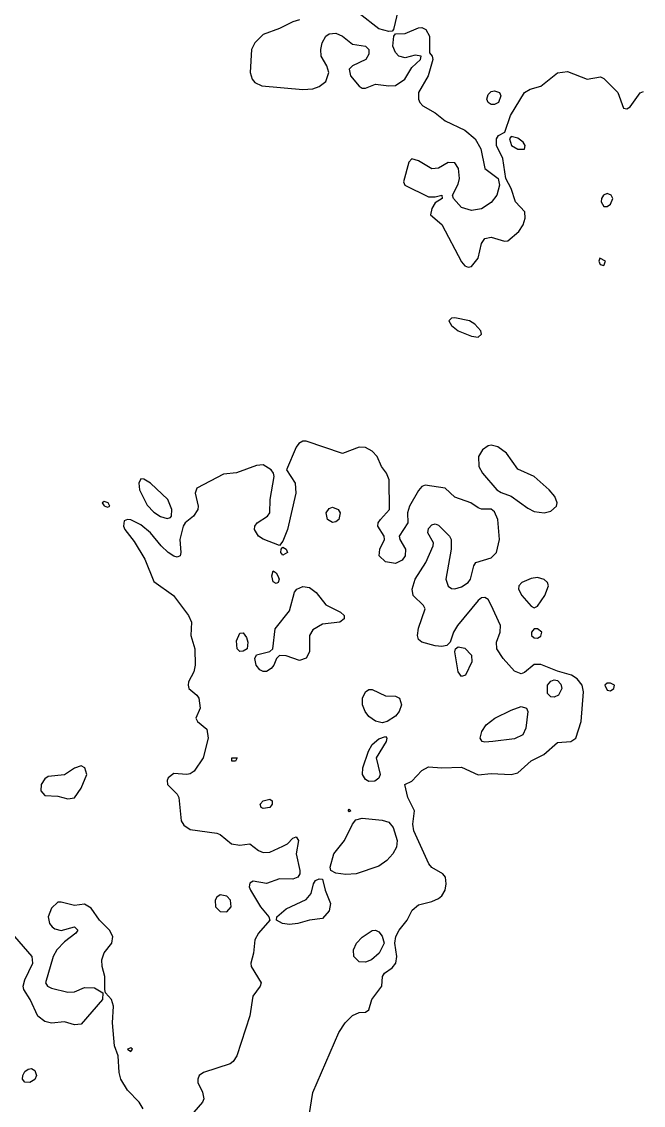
# Model space of a CAD drawing. Header units: inches. Extents: x 3308444 to 3309224, y 1376414 to 1377188.
# Drawn here: x 3308905 to 3308976.6, y 1376794.8 to 1376919.4 of the extents above; entities that cross this region are included whole.
import ezdxf

# ---------------------------------------------------------------- set-up
doc = ezdxf.new("R2010")
doc.units = ezdxf.units.IN
doc.header["$MEASUREMENT"] = 0

msp = doc.modelspace()

# ---------------------------------------------------------------- linework, layer by layer
at = {"elevation": 4480}
for points in [[(3308948.33, 1376920.8), (3308947.8, 1376918.52), (3308947.65, 1376918.32), (3308947.26, 1376918.31), (3308946.12, 1376918.59), (3308943.84, 1376920.35)], [(3308936.98, 1376919.65), (3308936.22, 1376919.41), (3308934.7, 1376918.62), (3308932.8, 1376917.96), (3308931.85, 1376916.99), (3308931.45, 1376916.23), (3308931.33, 1376913.57), (3308931.54, 1376912.8), (3308931.85, 1376912.42), (3308932.67, 1376912.04), (3308937.37, 1376911.61), (3308938.51, 1376911.7), (3308939.27, 1376911.95), (3308940.03, 1376912.56), (3308940.36, 1376913.57), (3308940.15, 1376914.33), (3308939.5, 1376915.47), (3308939.43, 1376916.23), (3308939.6, 1376916.99), (3308940.03, 1376917.75), (3308940.41, 1376918.03), (3308941.17, 1376918.11), (3308941.93, 1376917.76), (3308943.08, 1376916.85), (3308944.6, 1376916.62), (3308944.99, 1376916.23), (3308944.98, 1376915.67), (3308944.63, 1376915.09), (3308943.08, 1376914.36), (3308942.71, 1376913.95), (3308942.87, 1376913.18), (3308943.84, 1376912), (3308944.22, 1376911.78), (3308944.6, 1376911.78), (3308945.74, 1376912.25), (3308947.26, 1376912.04), (3308948.03, 1376912.07), (3308949.13, 1376912.8), (3308949.93, 1376914.17), (3308950.9, 1376915.09), (3308951, 1376915.47), (3308950.31, 1376915.57), (3308949.17, 1376915.25), (3308948.41, 1376915.47), (3308948.03, 1376915.89), (3308947.74, 1376916.61), (3308947.85, 1376917.75), (3308948.03, 1376918.01), (3308949.17, 1376918.07), (3308950.69, 1376918.71), (3308951.07, 1376918.74), (3308951.55, 1376918.52), (3308951.95, 1376917.75), (3308951.96, 1376915.85), (3308952.25, 1376915.47), (3308952.33, 1376915.09), (3308951.8, 1376913.18), (3308950.7, 1376911.28), (3308950.68, 1376910.52), (3308950.84, 1376910.14), (3308951.17, 1376909.76), (3308952.6, 1376908.94), (3308953.74, 1376908.03), (3308956.02, 1376906.96), (3308957.2, 1376905.95), (3308957.88, 1376904.81), (3308958.33, 1376902.52), (3308959.85, 1376901.38), (3308960.01, 1376900.62), (3308959.69, 1376899.48), (3308959.07, 1376898.61), (3308957.93, 1376897.89), (3308956.78, 1376897.71), (3308955.64, 1376898.06), (3308954.7, 1376899.1), (3308954.62, 1376899.48), (3308955.26, 1376900.73), (3308955.41, 1376901.38), (3308955.31, 1376902.52), (3308954.88, 1376903.18), (3308954.12, 1376903.23), (3308952.98, 1376902.59), (3308952.21, 1376902.49), (3308950.69, 1376903.4), (3308949.93, 1376903.66), (3308949.57, 1376903.28), (3308948.98, 1376901), (3308949.1, 1376900.62), (3308951.83, 1376899.29), (3308952.6, 1376899.26), (3308953.36, 1376899.48), (3308953.4, 1376899.1), (3308952.6, 1376898.6), (3308952.21, 1376897.95), (3308952.07, 1376897.19), (3308953.36, 1376896.08), (3308955.64, 1376891.8), (3308956.02, 1376891.35), (3308956.4, 1376891.19), (3308956.78, 1376891.27), (3308957.55, 1376892.24), (3308957.93, 1376893.91), (3308958.31, 1376894.49), (3308959.07, 1376894.64), (3308960.59, 1376894.17), (3308960.97, 1376894.22), (3308962.25, 1376895.29), (3308962.74, 1376896.05), (3308962.98, 1376896.81), (3308962.91, 1376897.57), (3308961.85, 1376898.72), (3308961.37, 1376900.24), (3308960.73, 1376901.38), (3308960.41, 1376903.67), (3308959.67, 1376905.19), (3308959.67, 1376905.95), (3308959.89, 1376906.33), (3308960.63, 1376906.71), (3308961.27, 1376908.62), (3308962.88, 1376911.27), (3308963.53, 1376911.66), (3308964.78, 1376912.01), (3308966.68, 1376913.55), (3308967.83, 1376913.69), (3308970.11, 1376912.82), (3308971.63, 1376913.08), (3308972.01, 1376912.89), (3308973.62, 1376911.28), (3308974.3, 1376909.46), (3308974.68, 1376909.39), (3308975.06, 1376909.64), (3308976.2, 1376911.25), (3308976.58, 1376911.41)], [(3308959.88, 1376910.14), (3308959.45, 1376909.9), (3308959.07, 1376909.91), (3308958.69, 1376910.14), (3308958.54, 1376910.52), (3308958.69, 1376911.04), (3308959.07, 1376911.38), (3308959.45, 1376911.48), (3308960, 1376911.28), (3308960.17, 1376910.9), (3308959.88, 1376910.14)], [(3308962.88, 1376904.77), (3308962.98, 1376905.19), (3308962.73, 1376905.57), (3308962.11, 1376906.04), (3308961.35, 1376906.22), (3308961.16, 1376905.95), (3308961.41, 1376905.19), (3308962.11, 1376904.76), (3308962.88, 1376904.77)], [(3308972.39, 1376898.15), (3308972.78, 1376898.42), (3308973.06, 1376899.1), (3308972.87, 1376899.48), (3308972.39, 1376899.67), (3308971.97, 1376899.48), (3308971.75, 1376899.1), (3308971.73, 1376898.72), (3308972.01, 1376898.18), (3308972.39, 1376898.15)], [(3308972.01, 1376891.39), (3308972.22, 1376891.86), (3308971.57, 1376892.24), (3308971.43, 1376891.86), (3308971.6, 1376891.48), (3308972.01, 1376891.39)], [(3308957.55, 1376883.14), (3308957.93, 1376883.49), (3308957.85, 1376883.87), (3308957.16, 1376884.63), (3308956.55, 1376885.01), (3308954.88, 1376885.37), (3308954.5, 1376885.31), (3308954.18, 1376885.01), (3308954.5, 1376884.47), (3308955.26, 1376883.87), (3308956.78, 1376883.26), (3308957.55, 1376883.14)], [(3308938.12, 1376793.63), (3308938.51, 1376796.26), (3308941.52, 1376803.15), (3308942.24, 1376804.29), (3308943.08, 1376805.12), (3308943.84, 1376805.46), (3308944.6, 1376805.51), (3308944.98, 1376805.78), (3308945.33, 1376806.95), (3308946.47, 1376808.48), (3308946.56, 1376809.62), (3308946.78, 1376810), (3308947.65, 1376810.62), (3308948.06, 1376811.14), (3308948.21, 1376811.9), (3308947.98, 1376813.43), (3308948.06, 1376814.19), (3308948.45, 1376814.95), (3308949.38, 1376816.09), (3308949.96, 1376817.23), (3308950.69, 1376817.85), (3308952.21, 1376818.22), (3308952.98, 1376818.56), (3308953.36, 1376818.87), (3308953.74, 1376819.52), (3308953.89, 1376820.28), (3308953.78, 1376821.04), (3308953.49, 1376821.42), (3308952.21, 1376822.16), (3308951.88, 1376822.56), (3308950.17, 1376826.37), (3308950.02, 1376827.13), (3308950.22, 1376828.66), (3308949.45, 1376830.18), (3308949.12, 1376831.7), (3308949.93, 1376832.06), (3308951.07, 1376833.3), (3308951.83, 1376833.71), (3308953.36, 1376833.59), (3308955.64, 1376833.67), (3308957.55, 1376832.8), (3308959.07, 1376832.95), (3308961.35, 1376832.82), (3308962.11, 1376833.03), (3308963.64, 1376834.41), (3308965.1, 1376835.13), (3308966.68, 1376836.5), (3308968.21, 1376836.65), (3308968.79, 1376837.03), (3308969.42, 1376838.94), (3308969.69, 1376842.36), (3308969.54, 1376843.13), (3308968.97, 1376843.83), (3308968.31, 1376844.27), (3308966.68, 1376844.71), (3308964.78, 1376845.47), (3308964.02, 1376845.47), (3308962.88, 1376844.55), (3308962.5, 1376844.4), (3308961.73, 1376844.71), (3308960.43, 1376846.17), (3308959.69, 1376847.31), (3308959.66, 1376848.07), (3308960.09, 1376849.22), (3308960.13, 1376849.98), (3308959.07, 1376852.32), (3308958.69, 1376852.95), (3308958.31, 1376853.19), (3308957.93, 1376853.14), (3308957.55, 1376852.84), (3308955.19, 1376849.98), (3308954.73, 1376849.22), (3308954.33, 1376848.07), (3308953.94, 1376847.69), (3308953.36, 1376847.55), (3308952.6, 1376847.63), (3308951.07, 1376848.06), (3308950.69, 1376848.36), (3308950.59, 1376848.84), (3308950.69, 1376849.68), (3308951.44, 1376851.88), (3308951.28, 1376852.26), (3308950.07, 1376853.41), (3308949.95, 1376854.17), (3308950.29, 1376855.31), (3308951.54, 1376857.21), (3308952.38, 1376859.12), (3308952.4, 1376859.5), (3308951.77, 1376860.64), (3308951.83, 1376861.12), (3308952.21, 1376861.54), (3308952.6, 1376861.65), (3308952.98, 1376861.53), (3308954.26, 1376860.26), (3308954.43, 1376859.88), (3308954.46, 1376858.74), (3308953.84, 1376855.31), (3308954.12, 1376854.51), (3308954.5, 1376854.24), (3308954.88, 1376854.19), (3308955.64, 1376854.43), (3308956.41, 1376854.93), (3308956.67, 1376855.31), (3308957.05, 1376856.83), (3308957.29, 1376857.21), (3308959.07, 1376857.77), (3308959.65, 1376858.36), (3308960.03, 1376859.88), (3308959.82, 1376862.16), (3308959.45, 1376863.05), (3308959.07, 1376863.36), (3308957.93, 1376863.35), (3308957.55, 1376863.51), (3308956.73, 1376864.07), (3308954.88, 1376864.73), (3308953.74, 1376865.77), (3308951.45, 1376866.1), (3308951.07, 1376865.95), (3308950.69, 1376865.52), (3308949.64, 1376863.69), (3308949.44, 1376862.92), (3308949.46, 1376861.78), (3308948.48, 1376860.26), (3308948.54, 1376859.88), (3308949.18, 1376858.74), (3308949.15, 1376857.97), (3308948.79, 1376857.5), (3308948.03, 1376857.12), (3308946.88, 1376857.31), (3308946.16, 1376857.97), (3308946.24, 1376858.74), (3308946.76, 1376859.88), (3308946.72, 1376860.26), (3308946.02, 1376861.4), (3308946.05, 1376861.78), (3308946.31, 1376862.16), (3308947.35, 1376863.31), (3308947.32, 1376866.73), (3308947.01, 1376867.49), (3308946.42, 1376868.26), (3308945.93, 1376869.4), (3308945.36, 1376870.02), (3308944.6, 1376870.44), (3308943.84, 1376870.49), (3308941.93, 1376869.75), (3308937.75, 1376871.17), (3308937.37, 1376871.18), (3308936.93, 1376870.92), (3308936.6, 1376870.48), (3308935.5, 1376867.87), (3308936.48, 1376866.35), (3308936.55, 1376865.21), (3308935.62, 1376861.02), (3308935.08, 1376859.67), (3308934.7, 1376859.18), (3308932.8, 1376859.89), (3308932.28, 1376860.26), (3308931.82, 1376861.02), (3308931.86, 1376861.4), (3308932.12, 1376861.78), (3308933.29, 1376862.54), (3308933.58, 1376862.92), (3308933.63, 1376864.45), (3308934.07, 1376867.11), (3308934, 1376867.49), (3308933.72, 1376867.87), (3308932.8, 1376868.44), (3308932.03, 1376868.38), (3308929.75, 1376867.53), (3308928.23, 1376867.39), (3308925.18, 1376865.77), (3308924.99, 1376865.21), (3308925.34, 1376863.69), (3308925.28, 1376863.31), (3308924.8, 1376862.56), (3308923.82, 1376861.78), (3308923.61, 1376861.4), (3308923.23, 1376859.88), (3308923.34, 1376858.36), (3308923.25, 1376857.97), (3308922.9, 1376857.84), (3308922.52, 1376857.93), (3308921.87, 1376858.36), (3308921.05, 1376859.12), (3308919.82, 1376860.64), (3308918.71, 1376861.57), (3308917.57, 1376862.13), (3308917.18, 1376862.18), (3308916.8, 1376862.02), (3308916.74, 1376861.4), (3308916.89, 1376861.02), (3308917.95, 1376859.64), (3308919.19, 1376857.59), (3308920.23, 1376855.02), (3308922.47, 1376853.41), (3308924.22, 1376851.12), (3308924.55, 1376850.36), (3308924.5, 1376848.84), (3308924.93, 1376847.31), (3308924.97, 1376845.41), (3308924.84, 1376844.65), (3308924.23, 1376843.51), (3308924.18, 1376843.13), (3308924.26, 1376842.74), (3308925.18, 1376841.98), (3308925.41, 1376841.6), (3308925.54, 1376840.46), (3308925.07, 1376839.32), (3308925.24, 1376838.94), (3308926.32, 1376838.05), (3308926.47, 1376837.03), (3308925.91, 1376834.75), (3308924.87, 1376833.23), (3308924.42, 1376832.91), (3308924.04, 1376832.84), (3308922.52, 1376832.97), (3308921.89, 1376832.46), (3308921.75, 1376832.14), (3308921.8, 1376831.7), (3308922.9, 1376830.59), (3308923.1, 1376830.18), (3308923.36, 1376827.51), (3308923.66, 1376827.02), (3308924.42, 1376826.53), (3308927.47, 1376826.09), (3308927.85, 1376825.95), (3308929.18, 1376824.85), (3308930.13, 1376824.7), (3308931.27, 1376824.85), (3308932.27, 1376824.09), (3308932.8, 1376823.86), (3308933.56, 1376823.91), (3308935.08, 1376824.58), (3308935.62, 1376824.85), (3308936.22, 1376825.53), (3308936.6, 1376825.65), (3308936.89, 1376825.23), (3308936.61, 1376823.71), (3308937.02, 1376821.8), (3308937.01, 1376821.42), (3308936.79, 1376821.04), (3308936.22, 1376820.81), (3308934.7, 1376820.82), (3308933.18, 1376820.29), (3308931.65, 1376820.58), (3308931.27, 1376820.33), (3308931.21, 1376819.9), (3308931.36, 1376819.52), (3308932.49, 1376817.61), (3308933.45, 1376816.47), (3308933.56, 1376816.09), (3308932.28, 1376814.57), (3308931.86, 1376813.81), (3308931.69, 1376812.28), (3308931.37, 1376811.14), (3308931.42, 1376810.76), (3308932.56, 1376808.86), (3308932.46, 1376808.48), (3308931.63, 1376807.33), (3308931.27, 1376805.09), (3308929.77, 1376800.48), (3308929.37, 1376799.82), (3308928.99, 1376799.57), (3308925.94, 1376798.57), (3308925.43, 1376798.2), (3308925.27, 1376797.81), (3308925.3, 1376797.43), (3308925.84, 1376796.29), (3308925.99, 1376795.53), (3308925.83, 1376795.15), (3308924.84, 1376794.01)], [(3308965.92, 1376863.11), (3308966.58, 1376863.69), (3308966.65, 1376864.07), (3308966.37, 1376864.83), (3308965.73, 1376865.59), (3308964.02, 1376867.13), (3308962.11, 1376867.96), (3308960.8, 1376869.78), (3308959.83, 1376870.52), (3308959.07, 1376870.7), (3308958.69, 1376870.63), (3308958.05, 1376870.16), (3308957.59, 1376869.4), (3308957.62, 1376868.26), (3308958.04, 1376867.49), (3308959.7, 1376865.59), (3308960.21, 1376865.26), (3308961.35, 1376864.86), (3308963.26, 1376863.48), (3308964.02, 1376863.09), (3308965.16, 1376862.93), (3308965.92, 1376863.11)], [(3308922.13, 1376862.41), (3308922.27, 1376862.54), (3308922.28, 1376863.31), (3308921.84, 1376864.45), (3308919.85, 1376866.35), (3308919.09, 1376866.82), (3308918.71, 1376866.84), (3308918.49, 1376866.35), (3308918.57, 1376865.59), (3308919.47, 1376863.8), (3308920.23, 1376863.01), (3308920.99, 1376862.51), (3308921.75, 1376862.29), (3308922.13, 1376862.41)], [(3308914.9, 1376863.58), (3308915.14, 1376863.69), (3308914.96, 1376864.07), (3308914.52, 1376864.25), (3308914.27, 1376864.07), (3308914.52, 1376863.72), (3308914.9, 1376863.58)], [(3308941.51, 1376862.16), (3308941.17, 1376861.88), (3308940.79, 1376861.81), (3308940.2, 1376862.16), (3308940.07, 1376862.92), (3308940.41, 1376863.45), (3308940.79, 1376863.57), (3308941.45, 1376863.31), (3308941.67, 1376862.92), (3308941.51, 1376862.16)], [(3308935.61, 1376858.36), (3308935.08, 1376858.06), (3308934.83, 1376858.36), (3308934.87, 1376858.74), (3308935.08, 1376858.99), (3308935.46, 1376858.76), (3308935.61, 1376858.36)], [(3308934.55, 1376854.93), (3308934.32, 1376854.81), (3308933.94, 1376854.98), (3308933.79, 1376855.69), (3308933.94, 1376856.25), (3308934.32, 1376856.03), (3308934.48, 1376855.69), (3308934.66, 1376855.31), (3308934.55, 1376854.93)], [(3308964.4, 1376852.19), (3308965.22, 1376853.41), (3308965.67, 1376854.55), (3308965.55, 1376854.93), (3308965.16, 1376855.27), (3308964.4, 1376855.5), (3308963.64, 1376855.37), (3308962.59, 1376854.93), (3308962.24, 1376854.55), (3308962.19, 1376854.17), (3308962.57, 1376853.41), (3308963.64, 1376852.2), (3308964.02, 1376852.01), (3308964.4, 1376852.19)], [(3308933.73, 1376845.03), (3308933.18, 1376844.7), (3308932.8, 1376844.67), (3308932.42, 1376844.86), (3308932.02, 1376845.41), (3308931.84, 1376846.17), (3308932.03, 1376846.59), (3308933.56, 1376846.97), (3308933.93, 1376847.31), (3308934.17, 1376849.6), (3308935.84, 1376851.65), (3308936.41, 1376853.79), (3308936.68, 1376854.17), (3308937.37, 1376854.47), (3308938.13, 1376854.33), (3308938.89, 1376853.78), (3308940.03, 1376852.34), (3308941.71, 1376851.5), (3308942.14, 1376851.12), (3308942.15, 1376850.74), (3308941.64, 1376850.36), (3308939.65, 1376850.11), (3308938.51, 1376849.48), (3308938.14, 1376848.84), (3308938.16, 1376846.93), (3308937.75, 1376846.23), (3308936.98, 1376845.94), (3308935.46, 1376846.48), (3308934.7, 1376846.51), (3308934.36, 1376846.17), (3308934.05, 1376845.41), (3308933.73, 1376845.03)], [(3308930.97, 1376847.31), (3308930.51, 1376847.02), (3308930.13, 1376847), (3308929.82, 1376847.31), (3308929.75, 1376848.2), (3308930.13, 1376849.11), (3308930.51, 1376849.12), (3308930.89, 1376848.58), (3308931.03, 1376848.07), (3308930.97, 1376847.31)], [(3308964.78, 1376848.73), (3308964.89, 1376849.22), (3308964.4, 1376849.61), (3308964.02, 1376849.6), (3308963.7, 1376849.22), (3308963.71, 1376848.84), (3308964.02, 1376848.54), (3308964.4, 1376848.5), (3308964.78, 1376848.73)], [(3308956.1, 1376844.27), (3308955.64, 1376844.09), (3308955.26, 1376844.65), (3308954.87, 1376846.93), (3308954.95, 1376847.31), (3308955.26, 1376847.52), (3308956.02, 1376847.38), (3308956.78, 1376846.55), (3308956.81, 1376845.79), (3308956.1, 1376844.27)], [(3308966.82, 1376841.98), (3308966.3, 1376841.74), (3308965.92, 1376841.78), (3308965.54, 1376842.16), (3308965.54, 1376843.13), (3308965.92, 1376843.58), (3308966.3, 1376843.71), (3308966.68, 1376843.63), (3308967.06, 1376843.23), (3308967.19, 1376842.74), (3308966.82, 1376841.98)], [(3308973.16, 1376842.73), (3308973.24, 1376843.13), (3308972.78, 1376843.35), (3308972.39, 1376843.36), (3308972.13, 1376843.13), (3308972.39, 1376842.53), (3308972.78, 1376842.46), (3308973.16, 1376842.73)], [(3308947.07, 1376838.94), (3308946.5, 1376838.77), (3308945.74, 1376838.96), (3308944.98, 1376839.51), (3308944.55, 1376840.08), (3308944.26, 1376840.84), (3308944.25, 1376841.6), (3308944.6, 1376842.33), (3308944.98, 1376842.62), (3308945.36, 1376842.62), (3308946.88, 1376841.89), (3308948.03, 1376841.85), (3308948.51, 1376841.6), (3308948.75, 1376840.84), (3308948.48, 1376840.08), (3308948.03, 1376839.55), (3308947.07, 1376838.94)], [(3308959.23, 1376836.65), (3308958.31, 1376836.55), (3308958, 1376836.65), (3308957.8, 1376837.03), (3308957.97, 1376837.79), (3308958.48, 1376838.56), (3308959.48, 1376839.32), (3308961.35, 1376840.25), (3308962.5, 1376840.64), (3308963.13, 1376840.46), (3308963.28, 1376840.08), (3308963.06, 1376838.18), (3308962.71, 1376837.41), (3308961.73, 1376836.95), (3308959.23, 1376836.65)], [(3308945.68, 1376832.08), (3308944.98, 1376832.04), (3308944.6, 1376832.26), (3308944.24, 1376832.84), (3308944.27, 1376833.61), (3308944.93, 1376835.51), (3308945.36, 1376836.27), (3308946.12, 1376836.94), (3308946.88, 1376837.19), (3308947.05, 1376837.03), (3308946.98, 1376836.65), (3308945.82, 1376834.75), (3308946.28, 1376832.84), (3308946.12, 1376832.42), (3308945.68, 1376832.08)], [(3308929.62, 1376834.37), (3308929.22, 1376834.37), (3308929.21, 1376834.75), (3308929.83, 1376834.75), (3308929.62, 1376834.37)], [(3308911.09, 1376830.16), (3308911.85, 1376831.25), (3308912.5, 1376832.84), (3308912.28, 1376833.61), (3308911.85, 1376833.82), (3308911.09, 1376833.55), (3308909.95, 1376832.79), (3308908.05, 1376832.59), (3308907.67, 1376832.35), (3308907.25, 1376831.7), (3308907.23, 1376830.94), (3308907.67, 1376830.42), (3308909.19, 1376830.35), (3308910.33, 1376830.05), (3308911.09, 1376830.16)], [(3308933.56, 1376829.04), (3308932.8, 1376828.92), (3308932.59, 1376829.04), (3308932.47, 1376829.42), (3308932.8, 1376829.82), (3308933.56, 1376829.99), (3308933.85, 1376829.8), (3308933.86, 1376829.42), (3308933.56, 1376829.04)], [(3308943.53, 1376821.42), (3308942.31, 1376821.33), (3308941.17, 1376821.49), (3308940.59, 1376821.8), (3308940.53, 1376822.18), (3308940.95, 1376823.71), (3308942.17, 1376825.23), (3308943.08, 1376827.13), (3308943.46, 1376827.62), (3308944.22, 1376827.81), (3308946.5, 1376827.58), (3308947.26, 1376827.34), (3308947.78, 1376826.75), (3308948.23, 1376825.23), (3308948.14, 1376824.47), (3308947.74, 1376823.71), (3308947.04, 1376822.94), (3308946.12, 1376822.31), (3308943.53, 1376821.42)], [(3308942.89, 1376828.66), (3308942.7, 1376828.55), (3308942.59, 1376828.66), (3308942.7, 1376828.85), (3308942.89, 1376828.66)], [(3308936.78, 1376815.71), (3308935.84, 1376815.58), (3308935.02, 1376815.71), (3308934.35, 1376816.09), (3308934.37, 1376816.47), (3308935.46, 1376817.38), (3308937.75, 1376818.45), (3308938.35, 1376819.14), (3308938.62, 1376820.28), (3308938.84, 1376820.66), (3308939.27, 1376820.83), (3308939.65, 1376820.79), (3308939.94, 1376819.52), (3308940.56, 1376817.99), (3308940.41, 1376817.14), (3308939.65, 1376816.26), (3308938.13, 1376816.08), (3308936.78, 1376815.71)], [(3308918.99, 1376794.39), (3308918.55, 1376795.15), (3308917.18, 1376796.52), (3308916.42, 1376797.81), (3308916.23, 1376798.58), (3308916.1, 1376800.48), (3308915.7, 1376801.62), (3308915.48, 1376804.29), (3308915.57, 1376806.19), (3308915.34, 1376806.95), (3308914.67, 1376807.71), (3308914.6, 1376808.1), (3308914.59, 1376809.62), (3308914.27, 1376810.76), (3308914.23, 1376811.52), (3308914.52, 1376812.32), (3308915.39, 1376813.43), (3308915.51, 1376814.19), (3308915.12, 1376814.95), (3308913.95, 1376816.09), (3308913, 1376817.46), (3308912.23, 1376817.93), (3308911.09, 1376817.79), (3308909.57, 1376818.17), (3308909.19, 1376818.17), (3308908.43, 1376817.48), (3308908.07, 1376816.47), (3308908.23, 1376815.71), (3308908.51, 1376815.33), (3308908.81, 1376815.1), (3308909.57, 1376814.89), (3308911.09, 1376815.33), (3308911.47, 1376814.95), (3308911.26, 1376814.57), (3308909.95, 1376813.59), (3308909.04, 1376812.66), (3308908.62, 1376811.9), (3308907.75, 1376808.86), (3308907.98, 1376808.48), (3308908.43, 1376808.27), (3308910.33, 1376807.79), (3308911.09, 1376807.86), (3308912.23, 1376808.35), (3308913.38, 1376808.29), (3308914.37, 1376807.71), (3308914.3, 1376806.95), (3308911.85, 1376804.14), (3308911.09, 1376804.05), (3308909.95, 1376804.38), (3308908.43, 1376804.24), (3308907.67, 1376804.43), (3308906.88, 1376805.05), (3308905.97, 1376806.95), (3308905.25, 1376808.1), (3308905.17, 1376808.48), (3308905.37, 1376809.24), (3308906.28, 1376811.14), (3308906.2, 1376811.9), (3308904.24, 1376814.22)], [(3308928.61, 1376817.04), (3308929.11, 1376817.61), (3308929.04, 1376818.38), (3308928.61, 1376818.84), (3308927.85, 1376818.99), (3308927.47, 1376818.72), (3308927.3, 1376818.38), (3308927.32, 1376817.61), (3308927.85, 1376817.07), (3308928.61, 1376817.04)], [(3308945.28, 1376811.52), (3308944.6, 1376811.24), (3308943.84, 1376811.31), (3308943.23, 1376811.9), (3308943.21, 1376812.66), (3308943.57, 1376813.43), (3308944.22, 1376814.12), (3308945.36, 1376814.88), (3308945.74, 1376814.95), (3308946.12, 1376814.76), (3308946.5, 1376814.25), (3308946.72, 1376813.43), (3308946.15, 1376812.28), (3308945.28, 1376811.52)], [(3308917.57, 1376800.99), (3308917.76, 1376801.24), (3308917.57, 1376801.39), (3308917.19, 1376801.24), (3308917.57, 1376800.99)], [(3308905.95, 1376797.43), (3308905.38, 1376797.47), (3308905.12, 1376797.81), (3308905.13, 1376798.2), (3308905.38, 1376798.66), (3308905.76, 1376798.96), (3308906.14, 1376799.01), (3308906.52, 1376798.8), (3308906.7, 1376798.2), (3308906.52, 1376797.77), (3308905.95, 1376797.43)]]:
    msp.add_lwpolyline(points, dxfattribs=at)

doc.saveas('drawing.dxf')
